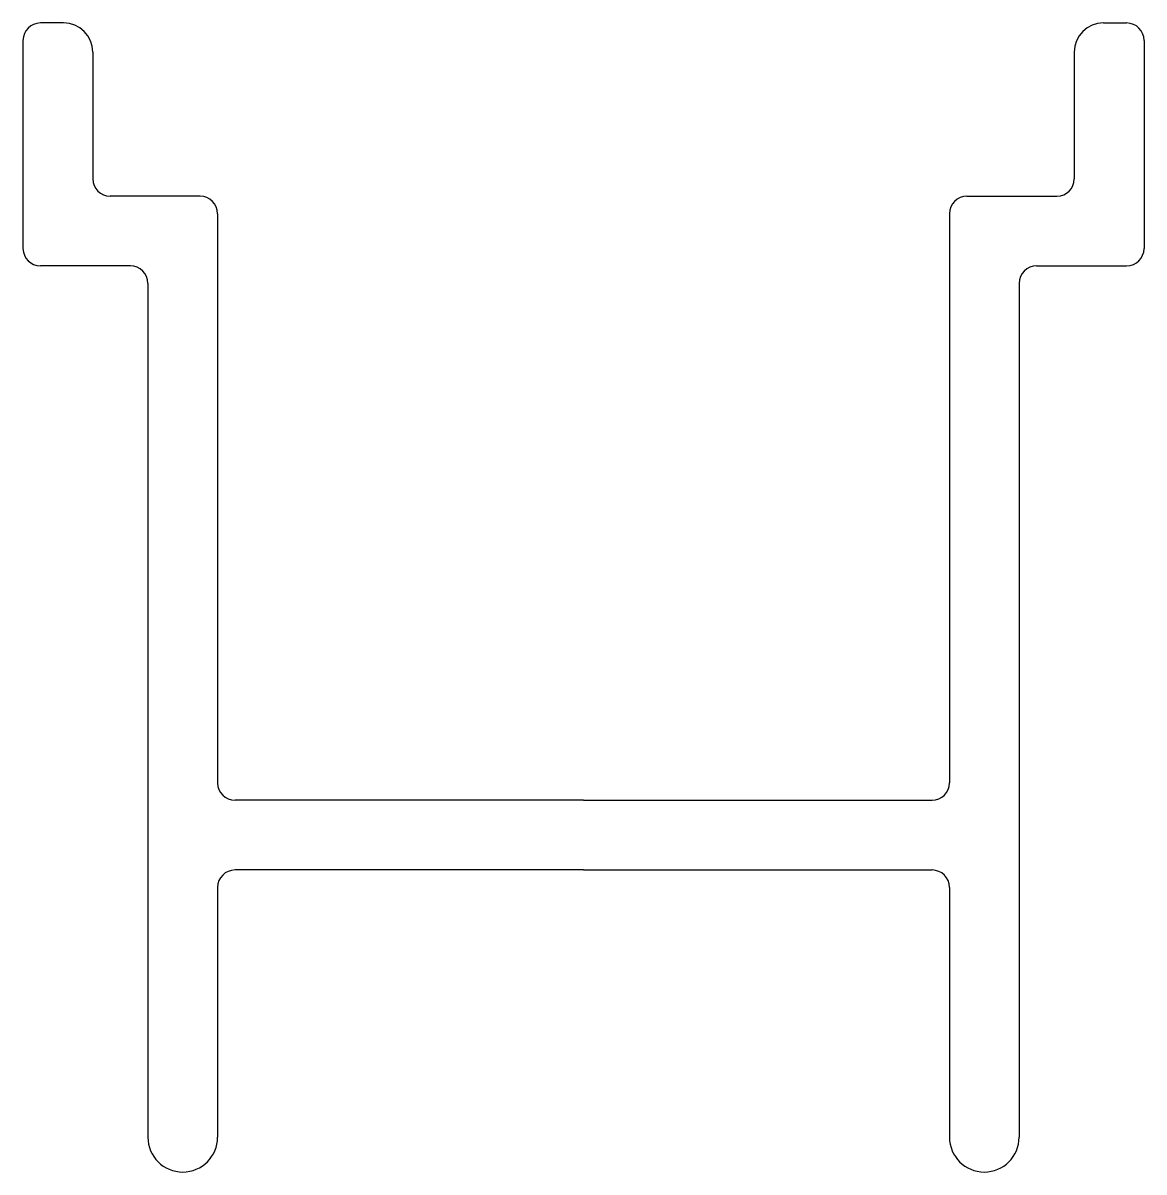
# Model space of a CAD drawing. Extents: x 782.2 to 801.5, y 553.4 to 573.2.
import ezdxf

# ---------------------------------------------------------------- set-up
doc = ezdxf.new("R2010")
doc.units = 0
doc.layers.get('0').update_dxf_attribs({"linetype": 'CONTINUOUS'})

msp = doc.modelspace()

# ---------------------------------------------------------------- linework, layer by layer
at = {"linetype": 'CONTINUOUS'}
for p, q in [((782.918, 573.177), (782.518, 573.177)), ((800.818, 573.177), (801.218, 573.177)), ((782.218, 572.877), (782.218, 569.294)), ((801.518, 572.877), (801.518, 569.294)), ((783.418, 572.677), (783.418, 570.494)), ((800.318, 572.677), (800.318, 570.494)), ((785.268, 570.194), (783.718, 570.194)), ((798.468, 570.194), (800.018, 570.194)), ((785.568, 569.894), (785.568, 560.094)), ((798.168, 569.894), (798.168, 560.094)), ((784.068, 568.994), (782.518, 568.994)), ((799.668, 568.994), (801.218, 568.994)), ((784.368, 568.694), (784.368, 553.994)), ((799.368, 568.694), (799.368, 553.994)), ((791.868, 559.794), (785.868, 559.794)), ((791.868, 559.794), (797.868, 559.794)), ((791.868, 558.594), (785.868, 558.594)), ((791.868, 558.594), (797.868, 558.594)), ((785.568, 558.294), (785.568, 553.994)), ((798.168, 558.294), (798.168, 553.994))]:
    msp.add_line(p, q, dxfattribs=at)
for centre, radius, start, end in [((782.518, 572.877), 0.3, 90, 180), ((782.918, 572.677), 0.5, 0, 90), ((800.818, 572.677), 0.5, 90, 180), ((801.218, 572.877), 0.3, 0, 90), ((783.718, 570.494), 0.3, 180, 270), ((800.018, 570.494), 0.3, 270, 0), ((785.268, 569.894), 0.3, 0, 90), ((798.468, 569.894), 0.3, 90, 180), ((782.518, 569.294), 0.3, 180, 270), ((801.218, 569.294), 0.3, 270, 0), ((784.068, 568.694), 0.3, 0, 90), ((799.668, 568.694), 0.3, 90, 180), ((785.868, 560.094), 0.3, 180, 270), ((797.868, 560.094), 0.3, 270, 0), ((785.868, 558.294), 0.3, 90, 180), ((797.868, 558.294), 0.3, 0, 90), ((784.968, 553.994), 0.6, 180, 270), ((784.968, 553.994), 0.6, 270, 0), ((798.768, 553.994), 0.6, 180, 270), ((798.768, 553.994), 0.6, 270, 0)]:
    msp.add_arc(centre, radius, start, end, dxfattribs=at)

doc.saveas('drawing.dxf')
